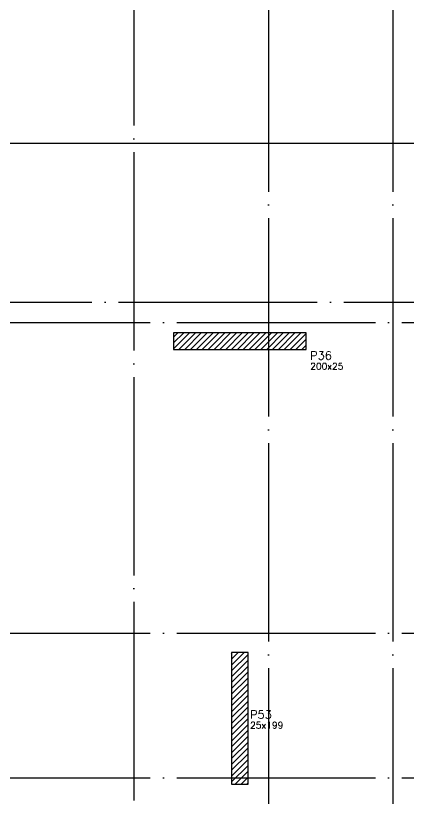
# Model space of a CAD drawing. Header units: millimetres. Extents: x -4122 to 5523, y -2094 to 2406.
# Drawn here: x -888 to -295, y 624 to 1808 of the extents above; entities that cross this region are included whole.
import ezdxf
from ezdxf.enums import TextEntityAlignment as Align

# ---------------------------------------------------------------- set-up
doc = ezdxf.new("R2010")
doc.units = ezdxf.units.MM
doc.header["$LTSCALE"] = 50
doc.linetypes.add('EIXO', pattern=[6.8, 6, -0.4, 0, -0.4])
for name, color, linetype in [('F-EIXO', 12, 'EIXO'), ('F-PILARES-DIM', 172, 'Continuous'), ('F-PILARES-HACH', 174, 'Continuous'), ('F-PILARES-NOME', 170, 'Continuous'), ('F-PILARES-S', 170, 'Continuous'), ('F-TEXTO', 6, 'Continuous')]:
    doc.layers.add(name, color=color, linetype=linetype)
doc.styles.add('MCP', font='simplex.shx')
doc.styles.add('ROMANS', font='simplex.shx')
pattern_1 = [(45, (0, 0), (-4.419417, 4.419417), [])]

# ---------------------------------------------------------------- blocks, each defined once
blk = doc.blocks.new('*U26')
at = {"layer": 'F-EIXO'}
blk.add_line((0, 0), (7397, 0), dxfattribs=at)
at = {"layer": 'F-TEXTO', "style": 'ROMANS'}
blk.add_attdef('EIXO', text='', height=17.5, dxfattribs=at).set_placement((-28.2072, 0), align=Align.MIDDLE_CENTER)
blk = doc.blocks.new('*U32')
at = {"layer": 'F-EIXO'}
blk.add_line((0, 0), (7484.954, 0), dxfattribs=at)
at = {"layer": 'F-TEXTO', "style": 'ROMANS'}
blk.add_attdef('EIXO', text='', height=17.5, dxfattribs=at).set_placement((-28.2072, 0), align=Align.MIDDLE_CENTER)
blk = doc.blocks.new('*U33')
at = {"layer": 'F-EIXO'}
blk.add_line((0, 0), (0, -3477.9), dxfattribs=at)
at = {"layer": 'F-TEXTO', "style": 'ROMANS'}
blk.add_attdef('EIXO', text='', height=17.5, rotation=360, dxfattribs=at).set_placement((0, 28.2), align=Align.MIDDLE_CENTER)
blk = doc.blocks.new('*U28')
at = {"layer": 'F-EIXO'}
blk.add_line((0, 0), (0, -3377.9), dxfattribs=at)
at = {"layer": 'F-TEXTO', "style": 'ROMANS'}
blk.add_attdef('EIXO', text='', height=17.5, rotation=360, dxfattribs=at).set_placement((0, 28.2), align=Align.MIDDLE_CENTER)
blk = doc.blocks.new('*U31')
at = {"layer": 'F-EIXO'}
blk.add_line((0, 0), (7378.2, 0), dxfattribs=at)
at = {"layer": 'F-TEXTO', "style": 'ROMANS'}
blk.add_attdef('EIXO', text='', height=17.5, dxfattribs=at).set_placement((-28.2, 0), align=Align.MIDDLE_CENTER)

msp = doc.modelspace()

# ---------------------------------------------------------------- hatches: boundary and pattern name
at = {"layer": 'F-PILARES-HACH', "linetype": 'Continuous'}
h = msp.add_hatch(dxfattribs=at)
h.set_pattern_fill('ANSI31', color=256, scale=50, style=0)
h.set_pattern_definition(pattern_1)
h.paths.add_polyline_path([(-649.5, 1303), (-449.5, 1303), (-449.5, 1328), (-649.5, 1328)], flags=16)
h = msp.add_hatch(dxfattribs=at)
h.set_pattern_fill('ANSI31', color=256, scale=50, style=0)
h.set_pattern_definition(pattern_1)
h.paths.add_polyline_path([(-562, 645.5), (-537, 645.5), (-537, 844.5), (-562, 844.5)], flags=16)

# ---------------------------------------------------------------- linework, layer by layer
at = {"layer": 'F-EIXO'}
msp.add_line((-3621.135, 1615), (3550.572, 1615), dxfattribs=at)
at = {"layer": 'F-PILARES-S', "linetype": 'Continuous'}
for points in [[(-649.5, 1303), (-449.5, 1303), (-449.5, 1328), (-649.5, 1328), (-649.5, 1303)], [(-562, 645.5), (-537, 645.5), (-537, 844.5), (-562, 844.5), (-562, 645.5)]]:
    msp.add_lwpolyline(points, dxfattribs=at)

# ---------------------------------------------------------------- block references
at = {"layer": 'F-EIXO', "linetype": 'Continuous'}
for name, p in [('*U33', (-709.5, 1941.357)), ('*U28', (-506, 1841.357)), ('*U28', (-318.5, 1841.357)), ('*U31', (-3705.761, 1615)), ('*U32', (-3793.715, 1374.5)), ('*U26', (-3705.761, 1343.5)), ('*U26', (-3705.761, 874)), ('*U26', (-3705.761, 655))]:
    msp.add_blockref(name, p, dxfattribs=at)

# ---------------------------------------------------------------- texts
at = {"layer": 'F-PILARES-DIM', "linetype": 'Continuous', "style": 'MCP'}
for s, p in [('200x25', (-443.25, 1272.375)), ('25x199', (-533.991, 729.678))]:
    msp.add_text(s, height=10, dxfattribs=at).set_placement(p)
at = {"layer": 'F-PILARES-NOME', "linetype": 'Continuous', "style": 'MCP'}
for s, p in [('P36', (-443.25, 1287.375)), ('P53', (-533.991, 744.678))]:
    msp.add_text(s, height=12.5, dxfattribs=at).set_placement(p)

doc.saveas('drawing.dxf')
